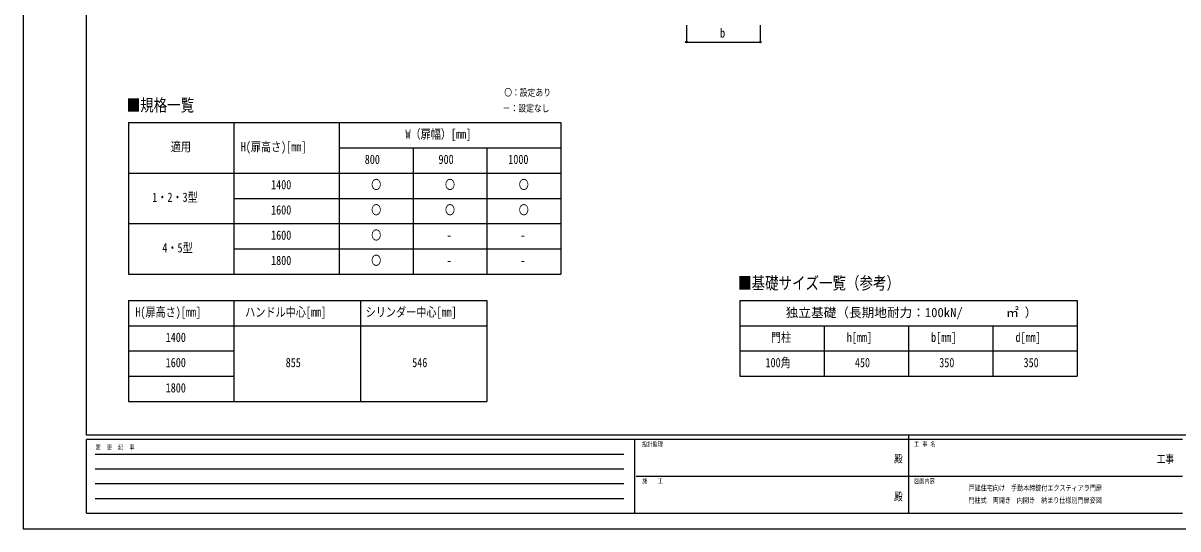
# Model space of a CAD drawing. Units: millimetres, scale not verified. Extents: x -4205 to 4205, y -2970 to 2970.
# Drawn here: x -4205 to 1273, y -2970 to -568 of the extents above; entities that cross this region are included whole.
import ezdxf
from ezdxf.enums import TextEntityAlignment as Align

# ---------------------------------------------------------------- set-up
doc = ezdxf.new("R2010")
doc.units = ezdxf.units.MM
doc.header["$LTSCALE"] = 10
doc.header["$PDMODE"] = 32
doc.header["$PDSIZE"] = 5
for name, color, linetype in [('0-1_USER1', 3, 'Continuous'), ('0-4_YKK_D', 6, 'Continuous'), ('0-5_YKK_ZWAK', 7, 'Continuous')]:
    doc.layers.add(name, color=color, linetype=linetype)
doc.styles.add('ＭＳ ゴシック', font='')
doc.styles.get('ＭＳ ゴシック').set_extended_font_data('MS Gothic')

msp = doc.modelspace()

# ---------------------------------------------------------------- linework, layer by layer
at = {"layer": '0-1_USER1'}
for p, q in [((-3705, -1040), (-1655, -1040)), ((-3705, -1040), (-3705, -1760)), ((-3205, -1040), (-3205, -1760)), ((-2705, -1040), (-2705, -1760)), ((-1655, -1040), (-1655, -1760)), ((-2705, -1160), (-1655, -1160)), ((-2355, -1160), (-2355, -1760)), ((-2005, -1160), (-2005, -1760)), ((-3705, -1280), (-1655, -1280)), ((-3205, -1400), (-1655, -1400)), ((-3705, -1520), (-1655, -1520)), ((-3205, -1640), (-1655, -1640)), ((-3705, -1760), (-1655, -1760)), ((-3705, -1885), (-2005, -1885)), ((-3705, -1885), (-3705, -2365)), ((-3205, -1885), (-3205, -2365)), ((-2605, -1885), (-2605, -2365)), ((-2005, -1885), (-2005, -2365)), ((-804.98, -1885), (795.02, -1885)), ((-804.98, -1885), (-804.98, -2245)), ((795.02, -1885), (795.02, -2245)), ((-3705, -2005), (-2005, -2005)), ((-804.98, -2005), (795.02, -2005)), ((-404.98, -2005), (-404.98, -2245)), ((-4.98, -2005), (-4.98, -2245)), ((395.02, -2005), (395.02, -2245)), ((-3705, -2125), (-3205, -2125)), ((-804.98, -2125), (795.02, -2125)), ((-3705, -2245), (-3205, -2245)), ((-804.98, -2245), (795.02, -2245)), ((-3705, -2365), (-2005, -2365))]:
    msp.add_line(p, q, dxfattribs=at)
at = {"layer": '0-4_YKK_D'}
for p, q in [((-1058, -577.67), (-1058, -658.67)), ((-708, -577.67), (-708, -658.67)), ((-1058, -657.67), (-708, -657.67))]:
    msp.add_line(p, q, dxfattribs=at)
for centre in [(-1058, -657.67), (-708, -657.67)]:
    msp.add_circle(centre, 4.25, dxfattribs=at)
at = {"layer": '0-5_YKK_ZWAK'}
for p, q in [((-3904.98, -2525), (-3904.98, 2775)), ((3895.02, -2525), (-3904.98, -2525)), ((-1304.98, -2545), (-3904.98, -2545)), ((-3904.98, -2895), (-3904.98, -2545)), ((-1304.98, -2545), (-1304.98, -2895)), ((-4.98, -2545), (-1304.98, -2545)), ((-4.98, -2525), (-4.98, -2895)), ((1295.02, -2545), (-4.98, -2545)), ((-3862.48, -2615), (-1354.98, -2615)), ((-3862.48, -2685), (-1354.98, -2685)), ((-1297.48, -2720), (-4.98, -2720)), ((-4.98, -2720), (1295.02, -2720)), ((-3862.48, -2755), (-1354.98, -2755)), ((-3862.48, -2825), (-1354.98, -2825)), ((-3904.98, -2895), (-1304.98, -2895)), ((-1304.98, -2895), (-4.98, -2895)), ((-4.98, -2895), (1295.02, -2895))]:
    msp.add_line(p, q, dxfattribs=at)
msp.add_lwpolyline([(-4205, -2970), (4205, -2970), (4205, 2970), (-4205, 2970)], close=True, dxfattribs=at)
msp.add_point((-4.98, -2895), dxfattribs=at)

# ---------------------------------------------------------------- texts
at = {"layer": '0-1_USER1', "style": 'ＭＳ ゴシック', "width": 0.8}
for s, height, p in [('〇：設定あり', 32.99, (-1922.65, -923.76)), ('■規格一覧', 58.65, (-3713.53, -1004.42)), ('－：設定なし', 32.99, (-1929.85, -998.76)), ('W（扉幅）[mm]', 43.99, (-2391.2, -1130)), ('適用', 43.99, (-3504.6, -1190)), ('H(扉高さ)[mm]', 43.99, (-3172.6, -1190)), ('800', 43.99, (-2584.4, -1250)), ('900', 43.99, (-2234.4, -1250)), ('1000', 43.99, (-1903.6, -1250)), ('1400', 43.99, (-3028.6, -1370)), ('〇', 43.99, (-2554, -1370)), ('〇', 43.99, (-2204, -1370)), ('〇', 43.99, (-1854, -1370)), ('1・2・3型', 43.99, (-3592.6, -1430)), ('1600', 43.99, (-3028.6, -1490)), ('〇', 43.99, (-2554, -1490)), ('〇', 43.99, (-2204, -1490)), ('〇', 43.99, (-1854, -1490)), ('1600', 43.99, (-3028.6, -1610)), ('〇', 43.99, (-2554, -1610)), ('-', 43.99, (-2196, -1610)), ('-', 43.99, (-1846, -1610)), ('4・5型', 43.99, (-3544.6, -1670)), ('1800', 43.99, (-3028.6, -1730)), ('〇', 43.99, (-2554, -1730)), ('-', 43.99, (-2196, -1730)), ('-', 43.99, (-1846, -1730)), ('■基礎サイズ一覧（参考）', 58.65, (-813.51, -1849.42)), ('H(扉高さ)[mm]', 43.99, (-3672.6, -1975)), ('ハンドル中心[mm]', 43.99, (-3151.4, -1975)), ('シリンダー中心[mm]', 43.99, (-2580.2, -1975)), ('1400', 43.99, (-3528.6, -2095)), ('門柱', 43.99, (-657.78, -2095)), ('h[mm]', 43.99, (-297.78, -2095)), ('b[mm]', 43.99, (102.22, -2095)), ('d[mm]', 43.99, (502.22, -2095)), ('1600', 43.99, (-3528.6, -2215)), ('855', 43.99, (-2959.4, -2215)), ('546', 43.99, (-2359.4, -2215)), ('100角', 43.99, (-683.38, -2215)), ('450', 43.99, (-259.38, -2215)), ('350', 43.99, (140.62, -2215)), ('350', 43.99, (540.62, -2215)), ('1800', 43.99, (-3528.6, -2335)), ('戸建住宅向け\u3000手動本締錠付エクスティアラ門扉', 25.66, (280.09, -2795.83)), ('門柱式\u3000両開き\u3000内開き\u3000納まり仕様別門扉姿図', 25.66, (279.15, -2854.17))]:
    msp.add_text(s, height=height, dxfattribs=at).set_placement(p, align=Align.BOTTOM_LEFT)
at = {"layer": '0-1_USER1', "style": 'ＭＳ ゴシック'}
for s, p in [('独立基礎（長期地耐力：100kN/', (-587.55, -1977.52)), ('㎡', (458.34, -1977.52)), ('）', (545.61, -1977.52))]:
    msp.add_text(s, height=43.99, dxfattribs=at).set_placement(p, align=Align.BOTTOM_LEFT)
at = {"layer": '0-4_YKK_D', "style": 'ＭＳ ゴシック', "width": 0.8}
msp.add_text('b', height=43.99, dxfattribs=at).set_placement((-899, -649.67), align=Align.BOTTOM_LEFT)
at = {"layer": '0-5_YKK_ZWAK', "style": 'ＭＳ ゴシック', "width": 0.8}
for s, height, p in [('変  更  記  事', 21.99, (-3861.31, -2600)), ('設計監理', 21.99, (-1268.31, -2585)), ('工 事 名', 21.99, (21.27, -2585)), ('殿', 36.66, (-73.67, -2665.83)), ('工事', 36.66, (1172.33, -2667.46)), ('施\u3000\u3000工', 21.99, (-1268.31, -2760)), ('図面内容', 21.99, (21.27, -2760)), ('殿', 36.66, (-73.67, -2845.83))]:
    msp.add_text(s, height=height, dxfattribs=at).set_placement(p, align=Align.BOTTOM_LEFT)

doc.saveas('drawing.dxf')
